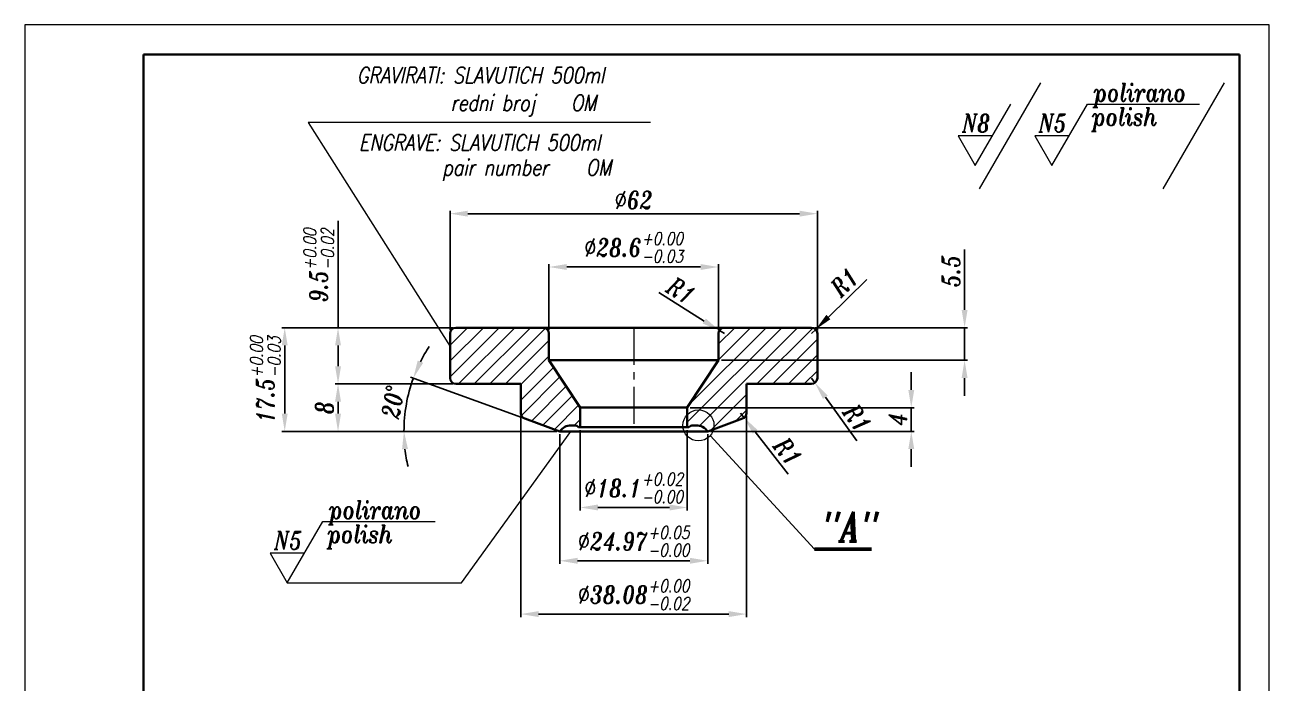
# Model space of a CAD drawing. Extents: x 25 to 265, y 27 to 324.
# Drawn here: x 55.3 to 265.3, y 213.2 to 324.3 of the extents above; entities that cross this region are included whole.
import ezdxf

# ---------------------------------------------------------------- set-up
doc = ezdxf.new("R2010")
doc.units = 0
doc.header["$LTSCALE"] = 5
doc.header["$MEASUREMENT"] = 0
doc.linetypes.add('CENTER', pattern=[2, 1.25, -0.25, 0.25, -0.25])
doc.layers.get('0').update_dxf_attribs({"linetype": 'CONTINUOUS', "lineweight": 15})
for name, color, linetype, lineweight in [('1', 1, 'CENTER', 15), ('3', 3, 'CONTINUOUS', 35), ('4', 5, 'CONTINUOUS', 50), ('8', 252, 'CONTINUOUS', 15)]:
    doc.layers.add(name, color=color, linetype=linetype, lineweight=lineweight)
doc.layers.add('ENGLISH', color=197, linetype='CONTINUOUS')
doc.styles.add('ITALICT', font='ITALICT.shx', dxfattribs={"width": 0.8, "height": 3})
doc.dimstyles.new('Stand', dxfattribs={"dimtxt": 3, "dimasz": 3, "dimexe": 0.5, "dimexo": 0.5, "dimgap": 0.8, "dimtad": 1, "dimdsep": 46, "dimtxsty": 'ITALICT', "dimcen": 0, "dimadec": 1, "dimazin": 2, "dimtfac": 1, "dimtmove": 0, "dimatfit": 3, "dimfxl": 1, "dimtolj": 1, "dimtzin": 0, "dimarcsym": 0})
doc.dimstyles.get("Standard").update_dxf_attribs({"dimtxt": 3, "dimasz": 3, "dimexe": 0.5, "dimexo": 0.5, "dimgap": 0.8, "dimtad": 1, "dimlfac": 0.1, "dimdsep": 46, "dimtxsty": 'ITALICT', "dimcen": 0, "dimadec": 1, "dimazin": 2, "dimtfac": 1, "dimtmove": 0, "dimatfit": 3, "dimfxl": 1, "dimtolj": 1, "dimtzin": 0, "dimarcsym": 0})

# ---------------------------------------------------------------- blocks, each defined once
blk = doc.blocks.new('*D7')
at = {"color": 0, "lineweight": -2}
for p, q in [((143.71, 272.77), (143.71, 283.92)), ((172.31, 272.77), (172.31, 283.92)), ((146.71, 283.42), (169.31, 283.42))]:
    blk.add_line(p, q, dxfattribs=at)
at = {"color": 0}
for points in [[(146.71, 283.92), (146.71, 282.92), (143.71, 283.42)], [(169.31, 283.92), (169.31, 282.92), (172.31, 283.42)]]:
    blk.add_solid(points, dxfattribs=at)
at = {"color": 0, "insert": (158.01, 286.71), "char_height": 3, "attachment_point": 5, "style": 'ITALICT'}
blk.add_mtext('\\A1;%%C28.6{}{\\H0.71x;\\C3;\\S+0.00^ -0.03;}', dxfattribs=at)
blk = doc.blocks.new('*D8')
at = {"color": 0, "lineweight": -2}
for p, q in [((127.01, 272.77), (127.01, 292.92)), ((130.01, 292.42), (186.01, 292.42)), ((189.01, 272.67), (189.01, 292.92))]:
    blk.add_line(p, q, dxfattribs=at)
at = {"color": 0}
for points in [[(130.01, 292.92), (130.01, 291.92), (127.01, 292.42)], [(186.01, 292.92), (186.01, 291.92), (189.01, 292.42)]]:
    blk.add_solid(points, dxfattribs=at)
at = {"color": 0, "insert": (158.01, 294.72), "char_height": 3, "attachment_point": 5, "style": 'ITALICT'}
blk.add_mtext('\\A1;%%C62', dxfattribs=at)
blk = doc.blocks.new('*D6')
at = {"color": 0, "lineweight": -2}
for p, q in [((138.97, 258.26), (138.97, 224.32)), ((177.05, 258.26), (177.05, 224.32)), ((141.97, 224.82), (174.05, 224.82))]:
    blk.add_line(p, q, dxfattribs=at)
at = {"color": 0}
for points in [[(141.97, 225.32), (141.97, 224.32), (138.97, 224.82)], [(174.05, 225.32), (174.05, 224.32), (177.05, 224.82)]]:
    blk.add_solid(points, dxfattribs=at)
at = {"color": 0, "insert": (158.01, 228.11), "char_height": 3, "attachment_point": 5, "style": 'ITALICT'}
blk.add_mtext('\\A1;%%c38.08{}{\\H0.71x;\\C3;\\S+0.00^ -0.02;}', dxfattribs=at)
blk = doc.blocks.new('*D11')
at = {"color": 0, "lineweight": -2}
for p, q in [((213.86, 276.17), (213.86, 286.37)), ((188.51, 273.17), (214.36, 273.17)), ((213.86, 267.67), (213.86, 273.17)), ((172.81, 267.67), (214.36, 267.67)), ((213.86, 264.67), (213.86, 261.67))]:
    blk.add_line(p, q, dxfattribs=at)
at = {"color": 0}
for points in [[(213.36, 276.17), (214.36, 276.17), (213.86, 273.17)], [(213.36, 264.67), (214.36, 264.67), (213.86, 267.67)]]:
    blk.add_solid(points, dxfattribs=at)
at = {"color": 0, "insert": (211.56, 282.77), "char_height": 3, "attachment_point": 5, "rotation": 90, "style": 'ITALICT'}
blk.add_mtext('\\A1;5.5', dxfattribs=at)
blk = doc.blocks.new('*D9')
at = {"color": 0, "lineweight": -2}
for p, q in [((162.24, 279.09), (169.92, 274.29)), ((173.31, 272.17), (172.47, 272.7))]:
    blk.add_line(p, q, dxfattribs=at)
at = {"color": 0}
blk.add_solid([(170.18, 274.72), (169.66, 273.87), (172.47, 272.7)], dxfattribs=at)
at = {"color": 0, "insert": (166.02, 279.43), "char_height": 3, "attachment_point": 5, "rotation": 328.0372, "style": 'ITALICT'}
blk.add_mtext('\\A1;R1', dxfattribs=at)
blk = doc.blocks.new('*D2')
at = {"color": 0, "lineweight": -2}
for p, q in [((127.51, 263.67), (107.61, 263.67)), ((108.11, 260.67), (108.11, 258.67)), ((141.35, 255.67), (107.61, 255.67))]:
    blk.add_line(p, q, dxfattribs=at)
at = {"color": 0}
for points in [[(107.61, 260.67), (108.61, 260.67), (108.11, 263.67)], [(107.61, 258.67), (108.61, 258.67), (108.11, 255.67)]]:
    blk.add_solid(points, dxfattribs=at)
at = {"color": 0, "insert": (105.81, 259.67), "char_height": 3, "attachment_point": 5, "rotation": 90, "style": 'ITALICT'}
blk.add_mtext('\\A1;8', dxfattribs=at)
blk = doc.blocks.new('*D1')
at = {"color": 0, "lineweight": -2}
for p, q in [((127.51, 273.17), (98.61, 273.17)), ((99.11, 270.17), (99.11, 258.67)), ((141.35, 255.67), (98.61, 255.67))]:
    blk.add_line(p, q, dxfattribs=at)
at = {"color": 0}
for points in [[(98.61, 270.17), (99.61, 270.17), (99.11, 273.17)], [(98.61, 258.67), (99.61, 258.67), (99.11, 255.67)]]:
    blk.add_solid(points, dxfattribs=at)
at = {"color": 0, "insert": (95.83, 264.42), "char_height": 3, "attachment_point": 5, "rotation": 90, "style": 'ITALICT'}
blk.add_mtext('\\A1;17.5{}{\\H0.71x;\\C3;\\S+0.00^ -0.03;}', dxfattribs=at)
blk = doc.blocks.new('*D10')
at = {"color": 0, "lineweight": -2}
for p, q in [((204.86, 262.67), (204.86, 265.67)), ((167.56, 259.67), (205.36, 259.67)), ((204.86, 259.67), (204.86, 255.67)), ((171, 255.67), (205.36, 255.67)), ((204.86, 252.67), (204.86, 249.67))]:
    blk.add_line(p, q, dxfattribs=at)
at = {"color": 0}
for points in [[(204.36, 262.67), (205.36, 262.67), (204.86, 259.67)], [(204.36, 252.67), (205.36, 252.67), (204.86, 255.67)]]:
    blk.add_solid(points, dxfattribs=at)
at = {"color": 0, "insert": (202.56, 257.67), "char_height": 3, "attachment_point": 5, "rotation": 90, "style": 'ITALICT'}
blk.add_mtext('\\A1;4', dxfattribs=at)
blk = doc.blocks.new('*D12')
at = {"color": 0, "lineweight": -2}
for p, q in [((148.96, 255.87), (148.96, 242.32)), ((167.06, 255.87), (167.06, 242.32)), ((151.96, 242.82), (164.06, 242.82))]:
    blk.add_line(p, q, dxfattribs=at)
at = {"color": 0}
for points in [[(151.96, 243.32), (151.96, 242.32), (148.96, 242.82)], [(164.06, 243.32), (164.06, 242.32), (167.06, 242.82)]]:
    blk.add_solid(points, dxfattribs=at)
at = {"color": 0, "insert": (158.01, 246.11), "char_height": 3, "attachment_point": 5, "style": 'ITALICT'}
blk.add_mtext('\\A1;%%c18.1{}{\\H0.71x;\\C3;\\S+0.02^ -0.00;}', dxfattribs=at)
blk = doc.blocks.new('*D13')
at = {"color": 0, "lineweight": -2}
for p, q in [((145.53, 255.17), (145.53, 233.32)), ((170.5, 255.17), (170.5, 233.32)), ((148.53, 233.82), (167.5, 233.82))]:
    blk.add_line(p, q, dxfattribs=at)
at = {"color": 0}
for points in [[(148.53, 234.32), (148.53, 233.32), (145.53, 233.82)], [(167.5, 234.32), (167.5, 233.32), (170.5, 233.82)]]:
    blk.add_solid(points, dxfattribs=at)
at = {"color": 0, "insert": (158.01, 237.11), "char_height": 3, "attachment_point": 5, "style": 'ITALICT'}
blk.add_mtext('\\A1;%%c24.97{}{\\H0.71x;\\C3;\\S+0.05^ -0.00;}', dxfattribs=at)
blk = doc.blocks.new('*D14')
at = {"color": 0, "lineweight": -2}
for p, q in [((197.35, 281.3), (190.87, 274.97)), ((188.01, 272.17), (188.73, 272.87))]:
    blk.add_line(p, q, dxfattribs=at)
at = {"color": 0}
blk.add_solid([(190.52, 275.33), (191.22, 274.61), (188.73, 272.87)], dxfattribs=at)
at = {"color": 0, "insert": (193.58, 280.83), "char_height": 3, "attachment_point": 5, "rotation": 44.3565, "style": 'ITALICT'}
blk.add_mtext('\\A1;R1', dxfattribs=at)
blk = doc.blocks.new('*D15')
at = {"color": 0, "lineweight": -2}
for p, q in [((108.11, 273.17), (108.11, 291.2)), ((127.51, 273.17), (107.61, 273.17)), ((108.11, 266.67), (108.11, 270.17)), ((127.51, 263.67), (107.61, 263.67))]:
    blk.add_line(p, q, dxfattribs=at)
at = {"color": 0}
for points in [[(107.61, 270.17), (108.61, 270.17), (108.11, 273.17)], [(107.61, 266.67), (108.61, 266.67), (108.11, 263.67)]]:
    blk.add_solid(points, dxfattribs=at)
at = {"color": 0, "insert": (104.83, 283.69), "char_height": 3, "attachment_point": 5, "rotation": 90, "style": 'ITALICT'}
blk.add_mtext('\\A1;9.5{}{\\H0.71x;\\C3;\\S+0.00^ -0.02;}', dxfattribs=at)
blk = doc.blocks.new('*D16')
at = {"color": 0, "lineweight": -2}
for p, q in [((139.16, 257.99), (120.35, 264.84)), ((145.03, 255.67), (118.74, 255.67))]:
    blk.add_line(p, q, dxfattribs=at)
for start, end in [(146.9182, 153.4591), (160, 180), (186.5409, 193.0818)]:
    blk.add_arc((145.53, 255.67), 26.29, start, end, dxfattribs=at)
at = {"color": 0}
for points in [[(122.47, 267.23), (121.55, 267.62), (120.82, 264.67)], [(118.91, 252.65), (119.91, 252.71), (119.24, 255.67)]]:
    blk.add_solid(points, dxfattribs=at)
at = {"color": 0, "insert": (117.37, 260.64), "char_height": 3, "attachment_point": 5, "rotation": 80, "style": 'ITALICT'}
blk.add_mtext('\\A1;20°', dxfattribs=at)
blk = doc.blocks.new('*D23')
at = {"color": 0, "lineweight": -2}
for p, q in [((188.01, 264.67), (188.6, 263.86)), ((195.66, 254.09), (190.36, 261.43))]:
    blk.add_line(p, q, dxfattribs=at)
at = {"color": 0}
blk.add_solid([(190.76, 261.73), (189.95, 261.14), (188.6, 263.86)], dxfattribs=at)
at = {"color": 0, "insert": (195.75, 257.89), "char_height": 3, "attachment_point": 5, "rotation": 305.8567, "style": 'ITALICT'}
blk.add_mtext('\\A1;R1', dxfattribs=at)
blk = doc.blocks.new('*D24')
at = {"color": 0, "lineweight": -2}
for p, q in [((176.05, 258.76), (176.67, 257.97)), ((184.07, 248.45), (178.51, 255.6))]:
    blk.add_line(p, q, dxfattribs=at)
at = {"color": 0}
blk.add_solid([(178.9, 255.91), (178.11, 255.3), (176.67, 257.97)], dxfattribs=at)
at = {"color": 0, "insert": (184.03, 252.26), "char_height": 3, "attachment_point": 5, "rotation": 307.8728, "style": 'ITALICT'}
blk.add_mtext('\\A1;R1', dxfattribs=at)

msp = doc.modelspace()

# ---------------------------------------------------------------- hatches: boundary and pattern name
at = {"layer": '8'}
h = msp.add_hatch(dxfattribs=at)
h.set_pattern_fill('ANSI31', color=256, scale=15)
h.paths.add_polyline_path([(167.064, 258.504), (167.064, 256.375), (167.314, 256.375, -0.2015128), (168.028, 256.675), (168.549, 256.675, -0.2415314), (170.499, 255.675), (171.484, 256.033, 0.0618767), (171.564, 256.675, 0.6729964)])
h.paths.add_polyline_path([(143.714, 267.675), (143.714, 272.175, 0.4142136), (142.714, 273.175), (128.014, 273.175, 0.4142136), (127.014, 272.175), (127.014, 264.675, 0.4142136), (128.014, 263.675), (138.974, 263.675), (138.974, 258.761, 0.3152988), (139.632, 257.821), (145.529, 255.675, -0.2415314), (147.478, 256.675), (148, 256.675, -0.2015128), (148.714, 256.375), (148.964, 256.375), (148.964, 259.675)])
h.paths.add_polyline_path([(189.014, 264.675), (189.014, 272.175, 0.4142136), (188.014, 273.175), (173.314, 273.175, 0.4142136), (172.314, 272.175), (172.314, 267.675), (167.064, 259.675), (167.064, 258.504, -0.6729964), (171.564, 256.675, -0.0618767), (171.484, 256.033), (176.396, 257.821, 0.3152988), (177.054, 258.761), (177.054, 263.675), (188.014, 263.675, 0.4142136)])

# ---------------------------------------------------------------- linework, layer by layer
for p, q in [((265.257, 324.293), (55.257, 324.293)), ((55.257, 324.293), (55.257, 27.293)), ((265.257, 27.293), (265.257, 324.293)), ((226.66, 314.511), (216.319, 296.604)), ((257.647, 314.511), (247.305, 296.604)), ((215.657, 300.542), (221.657, 310.934)), ((228.584, 300.542), (234.584, 310.934)), ((234.584, 310.934), (253.531, 310.934)), ((103.053, 307.825), (127.014, 270.021)), ((160.859, 307.825), (103.053, 307.825)), ((218.542, 305.539), (212.771, 305.539)), ((212.771, 305.539), (215.657, 300.542)), ((231.47, 305.539), (225.699, 305.539)), ((225.699, 305.539), (228.584, 300.542)), ((128.931, 230.083), (147.421, 255.675)), ((170.914, 254.948), (188.553, 235.805)), ((99.544, 230.083), (105.544, 240.475)), ((105.544, 240.475), (124.491, 240.475)), ((102.43, 235.081), (96.658, 235.081)), ((96.658, 235.081), (99.544, 230.083)), ((99.544, 230.083), (128.931, 230.083))]:
    msp.add_line(p, q)
msp.add_circle((168.942, 256.675), 2.622)
at = {"layer": '1'}
msp.add_line((158.014, 273.175), (158.014, 255.675), dxfattribs=at)
at = {"layer": '3'}
for p, q in [((75.257, 319.293), (75.257, 32.293)), ((260.257, 319.293), (75.257, 319.293)), ((260.257, 32.293), (260.257, 319.293)), ((158.014, 273.175), (128.014, 273.175)), ((158.014, 273.175), (188.014, 273.175)), ((127.014, 272.175), (127.014, 264.675)), ((143.714, 272.175), (143.714, 267.675)), ((172.314, 272.175), (172.314, 267.675)), ((189.014, 272.175), (189.014, 264.675)), ((158.014, 267.675), (143.714, 267.675)), ((143.714, 267.675), (148.964, 259.675)), ((158.014, 267.675), (172.314, 267.675)), ((172.314, 267.675), (167.064, 259.675)), ((138.974, 263.675), (128.014, 263.675)), ((138.974, 263.675), (138.974, 258.761)), ((177.054, 263.675), (177.054, 258.761)), ((177.054, 263.675), (188.014, 263.675)), ((158.014, 259.675), (148.964, 259.675)), ((148.964, 256.375), (148.964, 259.675)), ((158.014, 259.675), (167.064, 259.675)), ((167.064, 256.375), (167.064, 259.675)), ((145.529, 255.675), (139.632, 257.821)), ((148, 256.675), (147.428, 256.675)), ((158.014, 256.375), (148.714, 256.375)), ((158.014, 256.375), (167.314, 256.375)), ((168.028, 256.675), (168.549, 256.675)), ((170.499, 255.675), (176.396, 257.821)), ((158.014, 255.675), (145.529, 255.675)), ((158.014, 255.675), (170.499, 255.675))]:
    msp.add_line(p, q, dxfattribs=at)
for centre, radius, start, end in [((128.014, 272.175), 1, 90, 180), ((142.714, 272.175), 1, 0, 90), ((173.314, 272.175), 1, 90, 180), ((188.014, 272.175), 1, 0, 90), ((128.014, 264.675), 1, 180, 270), ((188.014, 264.675), 1, 270, 0), ((139.974, 258.761), 1, 180, 250), ((176.054, 258.761), 1, 290, 360), ((147.478, 254.275), 2.4, 90, 144.31467), ((148, 255.675), 1, 44.427, 90), ((168.028, 255.675), 1, 90, 135.573), ((168.549, 254.275), 2.4, 35.68533, 90)]:
    msp.add_arc(centre, radius, start, end, dxfattribs=at)
at = {"layer": '4'}
msp.add_line((188.553, 235.805), (198.123, 235.805), dxfattribs=at)

# ---------------------------------------------------------------- texts
at = {"style": 'ITALICT', "width": 0.8}
for s, height, p in [('GRAVIRATI: SLAVUTICH 500ml', 2.7, (111.314, 314.443)), ('polirano', 3, (235.617, 311.373)), ('         redni broj   OM', 2.7, (112.621, 309.791)), ('N8', 3, (213.456, 306.204)), ('N5', 3, (226.383, 306.204)), ('polirano', 3, (106.577, 240.914)), ('"A"', 5, (189.808, 237.06)), ('N5', 3, (97.343, 235.745))]:
    msp.add_text(s, height=height, dxfattribs=at).set_placement(p)
at = {"layer": 'ENGLISH', "style": 'ITALICT', "width": 0.8}
for s, height, p in [('polish', 3, (235.367, 307.288)), ('ENGRAVE: SLAVUTICH 500ml', 2.7, (111.664, 303.06)), ('         pair number   OM', 2.7, (111.237, 298.87)), ('polish', 3, (106.327, 236.829))]:
    msp.add_text(s, height=height, dxfattribs=at).set_placement(p)

# ---------------------------------------------------------------- dimensions: what is measured, and where the dimension line sits
dim = msp.add_linear_dim(base=(108.11, 273.175), p1=(128.014, 263.675), p2=(128.014, 273.175), angle=90, text='<>{}{\\H0.71x;\\C3;\\S+0.00^ -0.02;}', dimstyle='Stand', override={"dimtxt": 3, "dimasz": 3, "dimexe": 0.5, "dimexo": 0.5, "dimgap": 0.8, "dimtad": 1, "dimtih": 0, "dimtoh": 0, "dimdec": 2, "dimzin": 8, "dimtxsty": 'ITALICT', "dimcen": 0, "dimaunit": 1, "dimtp": 0, "dimtm": 0.02, "dimtdec": 2, "dimtofl": 1, "dimtvp": 13.888889, "dimtzin": 0})
dim.commit()
dim.dimension.update_dxf_attribs({"geometry": '*D15', "text_midpoint": (104.825, 283.686)})
for base, p1, p2, text, override, picture, middle in [((189.014, 292.422), (127.014, 272.275), (189.014, 272.175), '%%C<>', {"dimtxt": 3, "dimasz": 3, "dimexe": 0.5, "dimexo": 0.5, "dimgap": 0.8, "dimtad": 1, "dimtih": 0, "dimtoh": 0, "dimdec": 2, "dimzin": 8, "dimtxsty": 'ITALICT', "dimcen": 0, "dimaunit": 1, "dimtdec": 2, "dimtofl": 1, "dimtmove": 0, "dimtvp": 13.888889, "dimtzin": 8}, '*D8', (158.014, 292.422)), ((177.054, 224.823), (138.974, 258.761), (177.054, 258.761), '%%c<>{}{\\H0.71x;\\C3;\\S+0.00^ -0.02;}', {"dimaunit": 1, "dimtp": 0, "dimtm": 0.02, "dimtdec": 2, "dimtmove": 0, "dimtvp": 13.888889, "dimtzin": 0}, '*D6', (158.014, 224.823)), ((167.064, 242.823), (148.964, 256.375), (167.064, 256.375), '%%c<>{}{\\H0.71x;\\C3;\\S+0.02^ -0.00;}', {"dimaunit": 1, "dimtp": 0.02, "dimtm": 0, "dimtdec": 2, "dimtmove": 0, "dimtvp": 13.888889, "dimtzin": 0}, '*D12', (158.014, 242.823)), ((170.499, 233.823), (145.529, 255.675), (170.499, 255.675), '%%c<>{}{\\H0.71x;\\C3;\\S+0.05^ -0.00;}', {"dimaunit": 1, "dimtp": 0.05, "dimtm": 0, "dimtdec": 2, "dimtmove": 0, "dimtvp": 13.888889, "dimtzin": 0}, '*D13', (158.014, 233.823))]:
    dim = msp.add_linear_dim(base=base, p1=p1, p2=p2, text=text, dimstyle='Stand', override=override)
    dim.commit()
    dim.dimension.update_dxf_attribs({"geometry": picture, "text_midpoint": middle, "dimtype": 160})
dim = msp.add_linear_dim(base=(172.314, 283.422), p1=(143.714, 272.275), p2=(172.314, 272.275), text='%%C<>{}{\\H0.71x;\\C3;\\S+0.00^ -0.03;}', dimstyle='Stand', override={"dimtxt": 3, "dimasz": 3, "dimexe": 0.5, "dimexo": 0.5, "dimgap": 0.8, "dimtad": 1, "dimtih": 0, "dimtoh": 0, "dimdec": 2, "dimzin": 8, "dimtxsty": 'ITALICT', "dimcen": 0, "dimaunit": 1, "dimtp": 0, "dimtm": 0.03, "dimtdec": 2, "dimtofl": 1, "dimtmove": 0, "dimtvp": 13.888889, "dimtzin": 0})
dim.commit()
dim.dimension.update_dxf_attribs({"geometry": '*D7', "text_midpoint": (158.014, 286.707)})
dim = msp.add_linear_dim(base=(213.856, 273.175), p1=(172.314, 267.675), p2=(188.014, 273.175), angle=90, dimstyle='Stand', override={"dimtxt": 3, "dimasz": 3, "dimexe": 0.5, "dimexo": 0.5, "dimgap": 0.8, "dimtad": 1, "dimtih": 0, "dimtoh": 0, "dimdec": 2, "dimzin": 8, "dimtxsty": 'ITALICT', "dimcen": 0, "dimaunit": 1, "dimtdec": 2, "dimtofl": 1, "dimtmove": 0, "dimtvp": 13.888889, "dimtzin": 8})
dim.commit()
dim.dimension.update_dxf_attribs({"geometry": '*D11', "text_midpoint": (213.856, 282.775), "dimtype": 160})
dim = msp.add_radius_dim(center=(188.014, 272.175), mpoint=(188.729, 272.874), dimstyle='Stand', override={"dimtxt": 3, "dimasz": 3, "dimexe": 0.5, "dimexo": 0.5, "dimgap": 0.8, "dimtad": 1, "dimtih": 0, "dimtoh": 0, "dimdec": 2, "dimzin": 8, "dimtxsty": 'ITALICT', "dimcen": 0, "dimaunit": 1, "dimtdec": 2, "dimtofl": 1, "dimtvp": 13.888889, "dimtzin": 8})
dim.commit()
dim.dimension.update_dxf_attribs({"geometry": '*D14', "text_midpoint": (193.576, 280.831)})
dim = msp.add_radius_dim(center=(173.314, 272.175), mpoint=(172.465, 272.704), text='R1', dimstyle='Stand', override={"dimtxt": 3, "dimasz": 3, "dimexe": 0.5, "dimexo": 0.5, "dimgap": 0.8, "dimtad": 1, "dimtih": 0, "dimtoh": 0, "dimdec": 2, "dimzin": 8, "dimtxsty": 'ITALICT', "dimcen": 0, "dimaunit": 1, "dimtdec": 2, "dimtofl": 1, "dimtvp": 13.888889, "dimtzin": 8})
dim.commit()
dim.dimension.update_dxf_attribs({"geometry": '*D9', "text_midpoint": (166.023, 279.435)})
dim = msp.add_linear_dim(base=(99.11, 255.675), p1=(128.014, 273.175), p2=(141.849, 255.675), angle=90, text='<>{}{\\H0.71x;\\C3;\\S+0.00^ -0.03;}', dimstyle='Stand', override={"dimtxt": 3, "dimasz": 3, "dimexe": 0.5, "dimexo": 0.5, "dimgap": 0.8, "dimtad": 1, "dimtih": 0, "dimtoh": 0, "dimdec": 2, "dimzin": 8, "dimtxsty": 'ITALICT', "dimcen": 0, "dimaunit": 1, "dimtp": 0, "dimtm": 0.03, "dimtdec": 2, "dimtofl": 1, "dimtmove": 0, "dimtvp": 13.888889, "dimtzin": 0})
dim.commit()
dim.dimension.update_dxf_attribs({"geometry": '*D1', "text_midpoint": (99.11, 264.425), "dimtype": 160})
dim = msp.add_angular_dim_2l(base=(119.944, 261.738), line1=((145.529, 255.675), (139.632, 257.821)), line2=((158.014, 255.675), (145.529, 255.675)), dimstyle='Standard')
dim.commit()
dim.dimension.update_dxf_attribs({"geometry": '*D16', "text_midpoint": (117.37, 260.64)})
for base, p1, p2, picture, middle in [((204.856, 255.675), (167.064, 259.675), (170.499, 255.675), '*D10', (202.556, 257.675)), ((108.11, 255.675), (128.014, 263.675), (141.849, 255.675), '*D2', (105.81, 259.675))]:
    dim = msp.add_linear_dim(base=base, p1=p1, p2=p2, angle=90, dimstyle='Stand', override={"dimtxt": 3, "dimasz": 3, "dimexe": 0.5, "dimexo": 0.5, "dimgap": 0.8, "dimtad": 1, "dimtih": 0, "dimtoh": 0, "dimdec": 2, "dimzin": 8, "dimtxsty": 'ITALICT', "dimcen": 0, "dimaunit": 1, "dimtdec": 2, "dimtofl": 1, "dimtmove": 0, "dimtvp": 13.888889, "dimtzin": 8})
    dim.commit()
    dim.dimension.update_dxf_attribs({"geometry": picture, "text_midpoint": middle})
for center, mpoint, picture, middle in [((188.014, 264.675), (188.6, 263.864), '*D23', (195.752, 257.894)), ((176.054, 258.761), (176.668, 257.972), '*D24', (184.026, 252.257))]:
    dim = msp.add_radius_dim(center=center, mpoint=mpoint, dimstyle='Stand')
    dim.commit()
    dim.dimension.update_dxf_attribs({"geometry": picture, "text_midpoint": middle})

doc.saveas('drawing.dxf')
